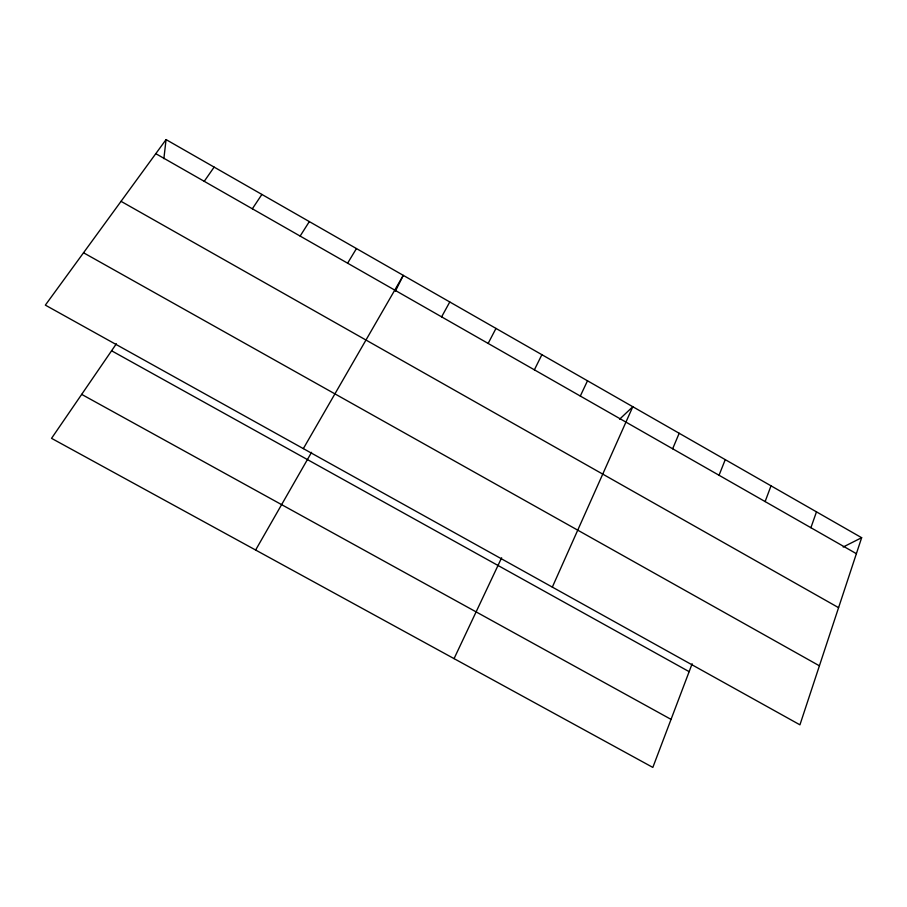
<?xml version="1.0" encoding="UTF-8"?>
<svg xmlns="http://www.w3.org/2000/svg" width="907" height="907" viewBox="0 0 907 907"><rect width="100%" height="100%" fill="white"/><g stroke="black" fill="none" stroke-linecap="round" stroke-linejoin="round"><path stroke-width="1.36" d="M163.872 158.646L166.06 139.587L861.65 537.704L799.94 724.829L45.35 305.126L166.06 139.587M810.903 527.704L816.481 511.854M765.123 501.571L771.018 485.823M692.132 663.765L652.836 767.413L51.54 438.342L116.379 343.776M719.047 475.257L725.249 459.634M672.654 448.772L679.184 433.263M552.329 587.112L632.803 406.721L619.617 419.193M454.056 658.629L501.628 557.794M580.31 396.053L587.498 380.793M534.382 369.829L541.887 354.694M395.384 291.181L403.275 275.354L303.335 448.625M488.147 343.424L495.993 328.413M441.607 316.86L449.781 301.974M255.627 550.027L311.555 452.332M347.608 263.177L356.462 248.563M300.138 236.081L309.332 221.591M252.339 208.791L261.896 194.438M204.234 181.321L214.143 167.103M843.181 547.023L861.65 537.704M81.675 394.386L671.044 719.376M111.584 350.771L689.139 671.656M83.535 252.77L819.406 665.806M121.039 201.331L838.578 607.667M155.8 153.668L856.378 553.678"/></g></svg>
